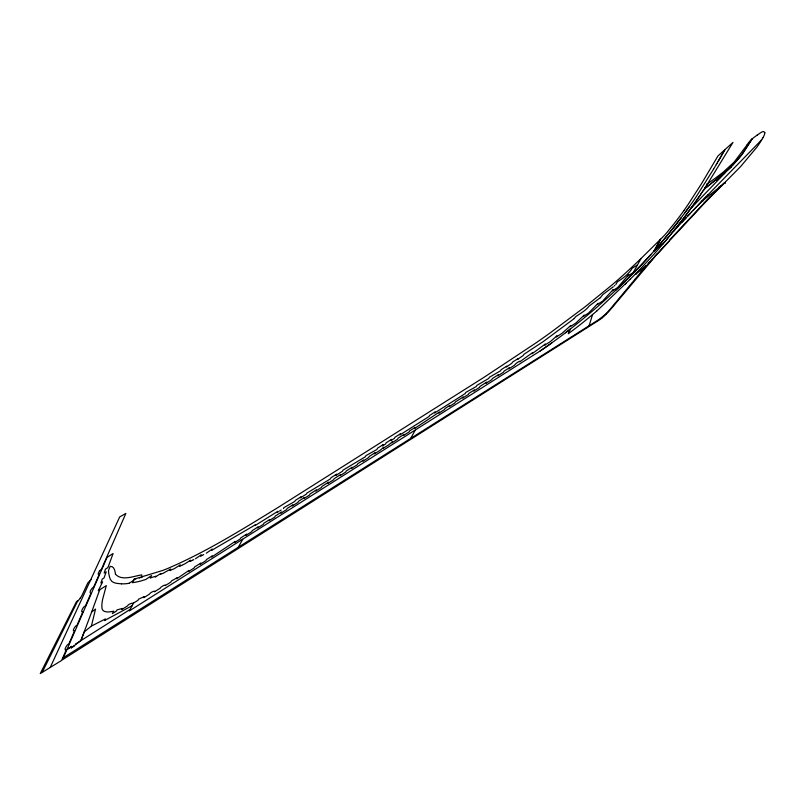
<?xml version="1.0" encoding="UTF-8"?>
<svg xmlns="http://www.w3.org/2000/svg" width="805" height="805" viewBox="0 0 805 805"><rect width="100%" height="100%" fill="white"/><g stroke="black" fill="none" stroke-linecap="round" stroke-linejoin="round"><path stroke-width="1.21" d="M764.74 132.795C764.116 129.233 759.115 134.053 757.274 135.009M717.134 163.143L724.953 149.549M80.852 640.659L84.233 631.945L91.408 626.059L95.543 609.083L91.669 611.971L80.892 640.639L71.253 647.884L71.846 646.385L66.986 649.464M601.627 318.257A37.251 9.59 -47.6 0 1 600.54 319.102A29.352 7.557 -47.6 0 1 599.584 319.816L62.508 659.738L63.414 657.675L589.089 325.763L592.581 314.503L596.646 311.143M91.669 611.981L99.75 589.753L106.3 585.617L102.627 599.373A129.213 33.257 -47.6 0 0 101.873 604.867A96.862 24.935 -47.6 0 0 101.883 606.447C101.289 613.46 109.279 612.152 113.716 611.176L112.388 613.601L116.453 611.025L117.077 609.888L122.4 608.419L121.776 609.556L127.401 605.994C127.804 604.344 133.861 602.029 132.332 603.861L137.967 600.299L138.591 599.162L144.437 596.555L143.813 597.692L149.448 594.13C149.911 592.49 155.999 589.934 154.52 591.796L160.145 588.234C160.648 586.624 166.655 583.736 165.206 585.648L170.841 582.085L171.465 580.948L177.362 577.628L176.738 578.765L187.897 571.158A84.575 21.765 -47.6 0 0 189.044 570.463L188.42 571.6L194.055 568.038L194.679 566.901L200.878 563.067L200.254 564.214L205.889 560.652L206.513 559.515L212.289 555.883L211.665 557.02L235.141 541.443L234.517 542.58L240.152 539.018L240.776 537.881L246.662 534.148L246.038 535.285L251.673 531.723L252.297 530.586L258.204 526.832L257.57 527.969L263.205 524.407L263.829 523.27L269.685 519.557L269.061 520.694L274.696 517.132L275.32 515.995L281.529 512.04L280.905 513.177L286.54 509.625L287.164 508.478L292.94 504.805L292.316 505.943L297.941 502.39L298.575 501.243L304.471 497.49L303.847 498.627L309.482 495.065L310.106 493.928L316.456 489.883L315.832 491.02L321.467 487.458L322.091 486.321L328.571 482.195L327.947 483.332L333.582 479.78L334.206 478.643L340.646 474.548L340.022 475.685L345.647 472.122L346.281 470.985L352.177 467.242L351.554 468.379L357.178 464.817L357.812 463.68L363.568 460.027L362.944 461.164L368.579 457.602L369.203 456.465L375.09 452.722L374.466 453.869L380.101 450.307L383.744 447.258L383.11 448.395L388.543 444.964L392.538 441.693L391.904 442.831L397.539 439.268L398.163 438.131L404.06 434.398L403.426 435.535L409.061 431.973L409.695 430.836L415.088 427.425L414.454 428.562L439.46 412.009L438.826 413.156L444.461 409.594L445.085 408.457L449.814 405.458L449.19 406.595L454.825 403.043L455.449 401.896L463.298 396.935L462.664 398.073L468.299 394.52L468.923 393.373L474.417 389.902L473.783 391.039L479.418 387.487L480.052 386.34L486.733 382.103L486.109 383.24L491.744 379.688L492.368 378.541L498.436 374.697L497.812 375.834L503.447 372.272L504.071 371.135L509.404 367.734L508.77 368.881L514.405 365.319C515.16 363.639 521.066 359.765 519.748 361.837L531.401 353.476A77.984 20.075 -47.6 0 1 532.638 352.65L532.014 353.787L545.377 343.997L544.744 345.134L550.379 341.572L556.959 335.796L556.325 336.943L561.96 333.381L570.785 325.522L570.161 326.659L575.796 323.107L584.219 315.077L583.595 316.214L588.596 313.044L598.055 303.284L597.431 304.421L602.432 301.261L613.078 289.699L612.454 290.836L617.666 287.546L628.665 274.716L628.041 275.853L633.253 272.563L641.042 258.496L662.384 237.455A28.557 7.356 -47.6 0 0 666.46 233.068L674.449 223.216A113.022 29.091 -47.6 0 0 683.344 211.353L683.938 210.497M592.571 314.514A159.813 41.136 -47.6 0 1 583.303 322.191A159.149 40.964 -47.6 0 1 577.245 326.971A159.46 41.045 -47.6 0 1 572.778 330.372L568.37 333.612L570.151 329.165A265.217 68.264 -47.6 0 0 590.81 312.4A225.772 58.111 -47.6 0 0 601.375 303.274L604.927 300.124A196.45 50.564 -47.6 0 0 615.584 290.374M568.37 333.612L570.151 329.165A240.846 61.985 -47.6 0 1 565.492 332.757L563.953 333.934A258.918 66.644 -47.6 0 1 557.835 338.492L551.807 342.87A311.555 80.188 -47.6 0 1 540.004 351.081L129.364 610.904L133.509 603.116M42.172 672.406L77.894 600.58L76.435 601.697L40.25 673.584L61.623 660.452L66.312 649.716C62.961 651.476 67.197 643.698 68.767 644.101L74.543 630.868C71.202 632.217 75.469 625.103 76.968 625.324L82.804 611.961C79.615 612.917 83.841 605.742 85.461 605.873L90.844 593.557C88.459 592.54 92.162 587.559 93.682 587.066L99.377 574.025L98.643 574.207A3.23 0.835 -47.6 0 1 98.371 573.945L98.371 573.945M63.414 657.665L107.055 557.342L113.103 553.518L107.9 567.565L105.455 569.145L104.177 573.08L106.23 571.882L103.956 578.06L102.245 579.087L100.877 582.981L102.587 581.894L98.301 590.709L99.75 589.753M50.222 667.466L119.693 516.941L125.852 513.429L101.49 569.195L99.498 570.826M155.667 576.128L155.154 577.074L160.789 573.512L160.306 574.378L162.65 573.462M195.484 558.75L201.331 554.796L200.576 556.175L201.783 555.551M206.322 553.186L212.268 549.05L211.534 550.389M238.3 547.299L242.697 539.28M283.4 508.649L283.984 507.583L294.791 501.445L295.385 500.358L301.02 496.806L300.426 497.872L306.303 494.159L306.886 493.103L330.382 478.915L331.046 477.707L336.681 474.145L336.027 475.332L342.447 471.267L343.081 470.12L365.349 456.777L365.993 455.6L376.871 449.492L377.615 448.154L383.24 444.591L382.506 445.93L385.515 444.028L386.209 442.76L391.633 439.339L390.938 440.607L394.299 438.473L394.963 437.266L400.598 433.714L399.934 434.911L428.985 416.547L429.588 415.44L435.223 411.878L434.62 412.975L465.089 393.665L465.773 392.438L476.288 386.501L476.912 385.364L488.736 378.461L489.41 377.243L500.589 370.783L501.213 369.646L506.848 366.094L506.355 366.979L506.898 366.617L511.849 363.286L512.513 362.089L518.138 358.527L517.726 359.282L523.23 355.508L523.874 354.341L543.174 341.622L574.015 318.72M410.6 438.544L415.118 430.333M664.578 242.074L654.173 250.838L660.523 239.316L654.173 250.838L650.742 254.672A159.531 41.065 -47.6 0 1 615.594 290.313A159.481 41.045 -47.6 0 0 650.782 254.712M762.818 137.897L760.705 141.439A42.896 11.039 -47.6 0 1 757.757 145.896A23.345 6.007 -47.6 0 1 756.62 147.476L740.519 166.665L708.37 199.187A205.335 52.848 -47.6 0 0 704.305 203.363L651.487 260.096M641.042 258.486A210.115 54.076 -47.6 0 1 612.474 284.568L584.943 306.906L550.479 332.656A510.773 131.467 -47.6 0 1 536.05 342.86L484.419 377.042L278.52 507.17C242.657 529.187 206.764 551.646 168.024 568.34A380.041 97.818 -47.6 0 1 162.53 570.504L134.304 579.107L132.302 582.699L135.622 582.176A204.732 52.697 -47.6 0 0 141.247 580.868L145.715 579.519L151.551 575.585L150.193 578.05L154.459 576.571M134.304 579.107L133.55 580.465L129.052 583.293M718.01 161.654L724.832 149.76L717.959 155.969L701.477 183.751L688.537 203.816A135.24 34.806 -47.6 0 1 683.938 210.497M716.259 164.633L717.144 163.133M716.259 164.623L713.582 169.11M713.592 169.11L696.194 196.752A155.365 39.988 -47.6 0 1 689.533 206.362A160.608 41.337 -47.6 0 1 684.813 212.882L681.121 217.803A164.22 42.273 -47.6 0 1 654.183 250.838L654.717 251.009M705.774 186.78L732.983 142.405L724.862 149.72M746.809 145.152A46.368 11.934 -47.6 0 0 746.185 146.077L734.14 162.117L723.383 171.988A143.21 36.859 -47.6 0 1 715.424 178.076L706.76 184.395L707.595 184.003L705.14 187.746M705.713 186.881L700.924 194.075M704.536 188.672L704.938 188.058M703.107 190.815L705.814 187.796M702.493 191.741L692.914 205.627A154.319 39.717 -47.6 0 1 686.051 215.036L685.478 215.8A143.632 36.97 -47.6 0 1 678.243 225.189L676.311 227.624M699.937 195.535L698.539 197.567M654.183 250.838L654.234 250.768A162.469 41.82 -47.6 0 0 681.111 217.813M698.096 198.221L696.788 200.103M696.043 201.18L695.077 202.558M694.755 203.011L685.226 216.132A135.522 34.877 -47.6 0 1 681.443 221.103L669.116 236.539M675.264 228.932L673 231.749L677.79 226.648M672.477 232.393L670.847 234.406M670.283 235.1L663.149 243.804A179.968 46.318 -47.6 0 1 635.96 273.398A126.788 32.633 -47.6 0 1 631.653 277.785L630.275 279.174M668.502 237.284L666.61 239.608M665.272 241.238L665.946 240.413M640.78 272.281L608.972 310.629A9.72 2.506 -47.6 0 1 607.785 311.938A20.155 5.182 -47.6 0 1 599.353 319.062M640.408 272.724L643.014 269.705M641.142 271.869L641.867 271.033M642.279 270.561L643.386 269.283M643.306 269.373L649.243 262.621M645.982 266.314L645.962 265.58L636.161 273.992L635.97 273.388L636.161 273.992M724.248 173.689L724.882 172.592L716.209 180.401M648.146 263.859L648.88 263.034M649.917 261.867L651.899 259.623M649.152 262.722L649.987 261.776M654.686 257.026L611.659 308.184A23.939 6.158 -47.6 0 1 608.479 311.736L606.417 313.88M657.444 253.414L654.827 256.342M657.494 253.887L669.005 241.188M77.813 601.124L78.286 600.59A8.312 2.133 -47.6 0 0 80.279 598.105M669.841 239.679L702.805 204.46M732.681 165.367L742.804 153.373L752.132 138.903A39.787 10.244 -47.6 0 1 757.264 135.039M731.755 166.363L729.914 168.034A72.712 18.716 -47.6 0 1 726.18 171.264L721.662 175.047M731.614 166.514L712.304 182.634M691.032 208.254L738.165 159.219A30.6 7.879 -47.6 0 0 741.747 154.771L752.122 138.913L751.015 139.869A3.371 0.865 -47.6 0 0 750.18 140.724L749.928 141.016A17.609 4.528 -47.6 0 0 746.859 145.131M676.623 227.895L683.123 220.973M673 231.76L675.455 229.143M684.18 219.856L686.112 217.813M682.147 222.009L691.394 212.218M687.953 215.851L689.714 213.989M694.544 208.898L696.023 207.338M693.004 210.518L698.026 205.225M691.314 212.309L693.689 209.793M697.432 205.849L704.335 198.614M698.8 204.42L702.554 200.485M703.157 199.851L707.776 195.031M706.076 196.812L704.928 198.01M707.213 195.625L761.741 139.758M703.56 203.675L710.825 196.219M702.725 204.551L712.093 194.921M115.457 574.257C115.155 571.188 114.25 565.945 110.104 566.358L108.514 570.534L108.625 572.154A235.694 60.667 -47.6 0 0 110.325 579.348C112.177 583.565 117.6 583.444 121.505 583.826M711.942 195.072L724.54 182.977L723.413 183.57M714.85 192.133L721.26 185.714L701.326 201.773L703.308 200.676M721.421 185.553L722.86 184.124M630.275 279.174L596.646 311.132M91.488 579.238L87.826 582.87L81.929 595.469A17.096 4.397 -47.6 0 1 80.319 598.095M624.922 284.457L626.24 283.169M615.805 284.568L617.415 281.81C623.02 278.268 628.896 274.002 632.257 268.186L637.469 264.885M614.799 285.453L614.296 285.896M613.279 286.771L602.854 294.539L600.319 297.709M600.218 297.79L589.23 305.96C585.849 310.579 580.224 313.457 575.625 316.727L574.186 318.589M721.139 175.48L719.006 177.221M718.553 177.593L708.41 185.734M709.93 184.526L705.603 187.968M710.714 183.902L711.499 183.268M707.676 186.317L706.267 187.434M598.819 319.575L589.089 325.763M71.253 647.884L74.644 645.691M66.976 649.474L71.846 646.385M75.59 644.01L130.269 609.325M281.156 510.038L279.496 511.054M278.127 511.879L277.312 512.372L277.916 511.266L255.064 525.554L255.517 524.739L211.936 550.167M718.946 187.082L721.25 185.724M132.07 605.742L104.489 620.564L105.415 618.975L91.408 626.059M203.695 554.565L202.266 555.309M193.784 559.596L193.089 559.938M192.626 560.159L191.499 560.713M191.047 560.934L189.91 561.477L190.614 560.2L184.979 563.762A28.467 7.326 -47.6 0 1 184.043 564.245L182.242 565.09M706.76 184.395L707.605 183.993M181.809 565.291L179.485 566.358L180.29 564.899L174.655 568.451A14.571 3.753 -47.6 0 1 173.779 568.894L169.875 570.544L170.7 569.034L163.113 573.271M140.925 577.598L142.012 577.276L141.72 574.881C133.59 576.098 121.807 581.351 115.447 574.146M139.356 578.03L139.869 577.889M136.025 578.805L135.149 578.976M662.535 243.663L663.149 243.814M725.204 182.302L725.375 183.299M764.911 132.634A19.894 5.122 -47.6 0 1 762.939 137.816M689.543 206.362A160.426 41.297 -47.6 0 1 684.813 212.882M570.151 329.165A240.685 61.945 -47.6 0 1 565.492 332.757M551.807 342.88A311.354 80.138 -47.6 0 1 540.014 351.081M606.427 313.9A16.663 4.287 -47.6 0 1 601.597 318.367M129.031 583.313A202.246 52.053 -47.6 0 1 121.515 583.816M98.22 574.015A14.077 3.623 -47.6 0 1 99.568 570.785"/></g></svg>
